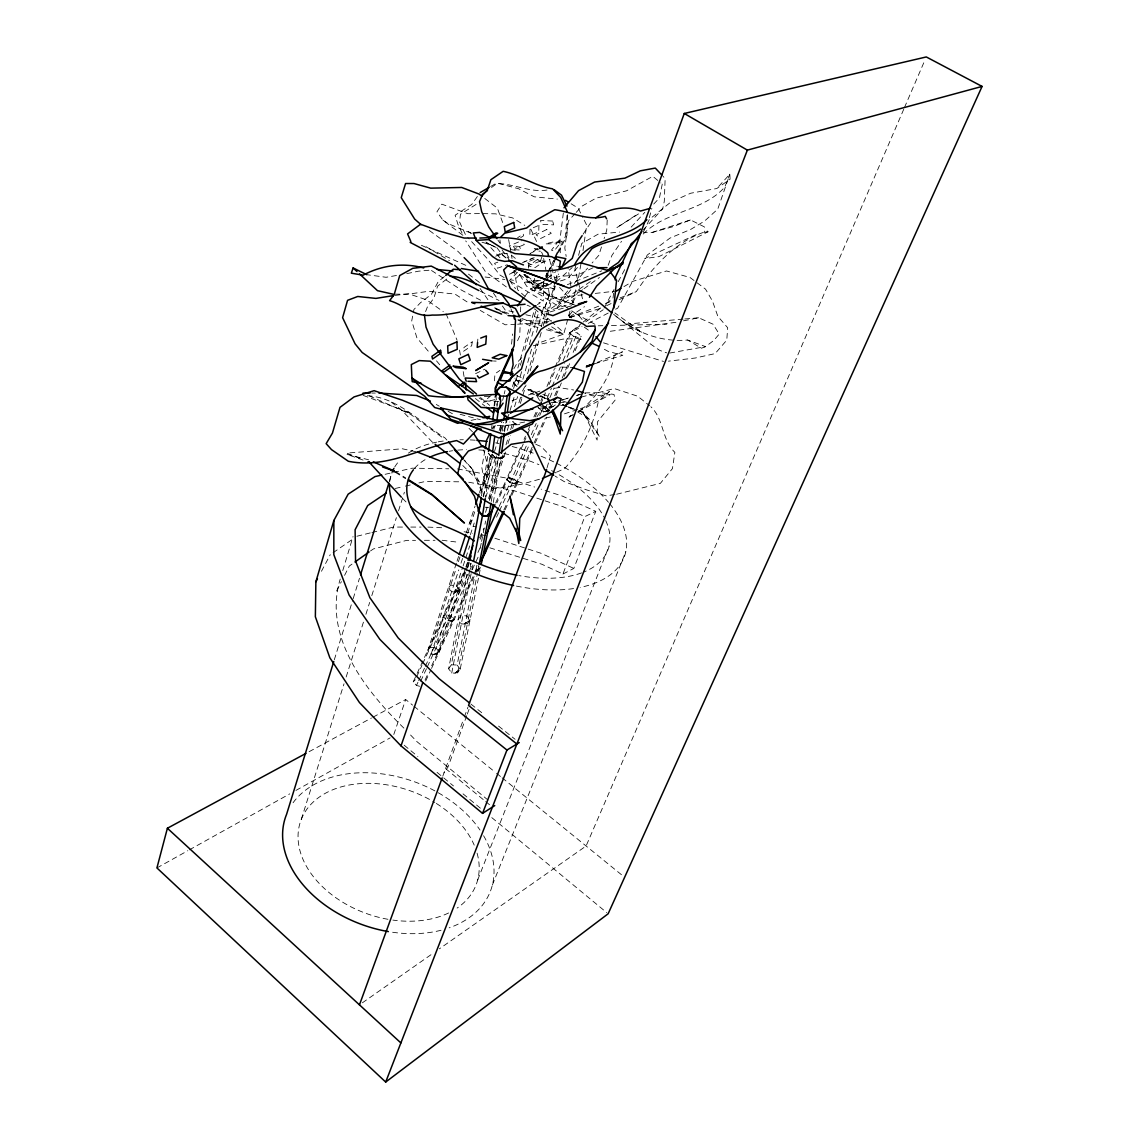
<?xml version="1.0" encoding="UTF-8"?>
<svg xmlns="http://www.w3.org/2000/svg" width="1139" height="1139" viewBox="0 0 1139 1139"><rect width="100%" height="100%" fill="white"/><g stroke="black" fill="none" stroke-linecap="round" stroke-linejoin="round"><path stroke-width="0.75" stroke-dasharray="5 3.75" d="M528.581 268.163L528.695 262.924L525.278 262.725M543.687 281.959L543.26 301.038L510.172 281.176M567.535 214.673L566.895 235.631L558.423 252.531M520.324 318.735L519.768 335.948L516.949 342.027M520.551 311.844L520.708 306.69M607.215 219.984L606.745 230.235L604.111 238.592M567.051 215.356L565.385 236.385L557.398 252.787M477.583 342.455L477.839 339.166M494.397 380.839L494.995 373.82L499.893 370.403M494.084 406.167L495.024 396.173M511.525 344.149L512.621 334.012M613.622 293.122L613.024 298.062L604.88 304.597M563.335 213.021L559.804 240.955L560.36 254.524M491.55 428.463L492.02 424.932M494.611 405.584L496.034 395.019M493.913 429.389L494.383 425.872M497.017 406.509L498.213 397.696M489.898 499.124L504.164 456.127L501.744 458.761L491.834 457.579L492.319 454.062M483.021 496.234L495.736 457.152L498.54 457.209M500.348 431.297L501.587 422.498M502.228 431.069L503.452 422.355M504.549 431.937L506.043 421.473M583.011 250.623L586.713 225.166L583.595 218.959M523.798 274.371L535.131 287.555L554.693 289.078L555.362 284.508M481.455 495.906L488.261 452.995L491.849 457.451L485.499 496.903M483.591 496.86L490.453 453.92M489.443 500.477L496.761 455.856M491.251 501.459L498.483 457.664L491.849 457.451M493.315 502.498L500.904 456.924M484.872 450.403L481.84 467.716L485.413 486.823L486.51 487.734L496.419 488.674L521.477 484.246L542.463 478.437M580.933 264.134L577.316 284.095L571.821 304.298M478.465 578.142L460.199 669.219L455.073 673.121L451.727 673.007L448.638 668.807L466.876 574.213M469.211 562.139L468.229 567.222L471.062 563.193L451.329 664.82L448.638 668.807M451.727 673.007L471.56 571.536M471.888 569.842L473.212 563.065M455.073 673.121L460.284 668.807L457.593 672.807L455.144 672.722M464.854 623.603L470.051 620.114L466.833 615.872L460.882 615.63L458.12 619.644L461.323 623.901L467.303 624.129L470.136 619.673L464.854 623.603L467.389 623.702L477.383 573.529M460.199 669.219L457.109 665.034L474.536 576.975M475.874 570.212L477.213 563.449M480.231 548.186L481.242 543.089M481.583 541.395L485.613 521.036M457.593 672.807L467.303 624.129M478.85 566.14L477.825 571.337L475.205 571.237L480.644 567.293L478.807 576.405M662.257 184.105L659.41 198.001L653.501 204.308M554.892 286.131L548.044 314.99M546.079 323.319L547.66 316.656M502.626 400.444L503.822 395.518M504.221 393.866L505.018 390.592M534.618 278.372L532.967 284.892L543.004 285.633L543.858 282.387M649.358 217.677L651.85 208.266M555.12 281.931L547.289 311.132L577.573 290.303M555.576 280.208L557.882 271.623M575.821 265.615L574.91 269.032L579.666 287.569M578.569 255.35L581.787 243.376L598.103 234.178L619.588 232.057M569.998 311.032L564.047 332.915L552.586 322.608M521.605 371.684L517.22 386.933L513.49 383.259L514.942 378.176M517.832 368.025L534.732 308.783L538.619 312.413L542.335 312.954M517.49 375.372L513.475 388.897M520.395 365.235L522.317 358.472M524.737 350.029L535.857 311.161M529.379 344.59L538.619 312.413M531.557 349.217L522.303 381.28L516.038 380.44L513.532 383.131L512.507 386.52M536.426 332.332L541.78 313.766M542.264 312.086L543.716 307.017L538.904 306.32M527.571 373.734L537.295 340.191M541.182 326.765L545.068 313.339L542.477 311.801M530.105 370.93L541.281 332.403M543.232 325.711L547.603 310.634L543.716 307.017M547.076 467.702L550.479 456.113L541.239 446.616L535.159 444.039M555.804 282.999L558.494 273.986M403.889 728.12C365.206 690.391 322.807 636.245 340.219 579.068M342.782 570.568L353.047 536.554M499.181 430.57L501.744 422.099M494.511 451.5L498.099 439.654M500.662 431.197L503.224 422.74M503.865 430.855L506.955 420.69M507.467 418.981L514.686 395.247M571.636 317.909L568.831 315.859L569.856 312.499M507.296 430.4L509.888 421.943M514.529 406.737L517.633 396.6M492.005 454.304L495.607 457.978L499.138 458.476L504.378 455.443L501.9 458.262L499.309 457.892M501.9 458.262L502.925 454.902M506.015 444.822L508.592 436.422M510.656 429.702L513.233 421.302M518.9 402.836L520.438 397.796M522.502 391.076L525.193 385.907M334.311 659.78L352.663 600.324M353.19 598.63L359.483 578.242M389.381 481.427L392.528 471.233M505.417 452.083L504.193 456.027L499.138 458.476M507.98 443.697L510.557 435.326M512.621 428.606L514.686 421.9M520.352 403.462L526.019 385.01M301.28 819.411L344.021 683.799M346.156 677.007L363.782 621.068M365.918 614.291L369.662 602.417M371.798 595.64L396.372 517.661M398.522 510.87L404.388 492.233M601.477 246.935L598.829 255.293L592.109 262.981M465.552 572.547L439.255 651.779L434.429 654.398L431.154 653.957L427.894 650.212L456.483 562.837M457.038 561.171L458.675 556.145M466.349 532.71L475.105 505.944M479.476 492.575L492.062 454.119L495.679 457.764M427.894 650.212L430.343 647.279L456.198 568.389M458.391 561.712L460.028 556.7M467.702 533.294L475.362 509.916M480.829 493.215L493.415 454.831M431.154 653.957L458.789 569.899M460.996 563.193L462.648 558.167M470.364 534.718L474.223 523M439.255 651.779L436.009 648.063L462.562 567.592M463.117 565.926L469.724 545.894M485.698 497.501L498.896 457.494M434.429 654.398L439.426 651.266L437.006 654.213L434.6 653.886M455.173 591.611L457.622 591.981L460.056 589.119L454.988 592.152L459.871 589.66L456.497 585.959L450.717 585.104L448.268 587.952L451.628 591.668L457.451 592.522L459.871 589.66M437.006 654.213L457.451 592.522M457.622 591.981L465.324 568.745M465.865 567.094L467.517 562.111M488.574 498.526L501.744 458.761M466.093 570.895L468.841 562.609M485.513 512.365L487.706 505.744M541.865 256.93L539.601 263.622L549.995 259.322M393.795 734.498L405.683 699.517L412.574 705.112M442.786 776.186L463.715 718.737M464.328 717.072L467.958 707.12M466.719 715.705L447.954 767.131L443.996 772.854M467.332 714.053L470.35 705.753M489.841 547.802L541.908 564.275L562.937 574.028L584.791 516.636L595.754 511.34L562.524 496.163L541.196 489.186M608.141 265.287L611.885 255.492L621.524 241.297M562.937 574.028L573.828 568.432L595.754 511.34M425.587 311.588L427.381 306.989L433.859 298.105L437.618 286.16L448.809 277.418M477.668 880.006L609.18 545.809M492.361 885.06L625.838 551.532M540.783 401.028L544.214 392.927M546.962 386.448L554.508 368.623M555.206 367L569.614 332.972L571.593 331.378L577.416 333.029L581.289 336.29L574.44 352.321M540.754 404.117L545.553 392.798M548.984 384.726L555.832 368.552M558.58 362.088L571.593 331.378M547.56 412.361L549.511 410.681L545.766 407.378L540.071 405.74L545.809 407.278L549.539 410.624L545.097 411.763L541.765 410.866L543.83 405.997M547.289 397.881L551.418 388.157M552.102 386.534L560.374 367.057M563.136 360.579L573.472 336.247L569.614 332.972L581.815 323.149M547.19 404.06L543.659 412.161M549.938 397.596L554.052 387.915M557.498 379.842L564.36 363.697M567.108 357.247L577.416 333.029M545.097 411.763L549.81 409.997L547.802 411.791L551.902 402.152M554.65 395.731L558.765 386.093M562.196 378.063L568.361 363.612M573.159 352.364L579.324 337.899L581.289 336.29M550.493 408.403L553.227 401.982M555.96 395.575L561.442 382.761M564.175 376.354L570.34 361.931M903.754 109.23L586.101 846.006L439.369 948.844M904.451 107.593L924.882 60.21M532.34 449.521L517.775 482.466L513.39 483.662L510.13 482.765L506.513 479.362L521.249 445.776M524.054 439.383L525.463 436.18M528.268 429.773L529.678 426.584M533.892 416.988L537.394 408.986M523.257 444.025L496.86 502.883M523.954 442.43L526.759 436.052M527.457 434.457L530.973 426.484M535.173 416.902L538.676 408.929M510.13 482.765L527.044 444.324M531.272 434.728L536.198 423.509M539.729 415.507L541.837 410.695L538.092 407.378M517.775 482.466L514.159 479.092L529.621 444.039M532.426 437.661L539.445 421.729M513.39 483.662L518.046 481.868L516.038 483.719L513.646 483.064M516.038 483.719L533.223 444.794M533.949 443.171L544.698 418.839M535.202 443.043L546.649 417.159M554.778 261.116L552.828 265.401L557.355 266.298M419.593 686.276L416.475 685.45L413.201 681.905L465.524 568.347M466.264 566.738L468.485 561.911M479.533 537.935L483.918 528.411M495.622 503.011L506.599 479.192L508.549 477.54L514.159 479.092M416.774 676.594L421.914 665.475M422.64 663.88L466.065 569.699M466.805 568.09L469.766 561.669M480.074 539.317L483.719 531.4M416.475 685.45L417.956 682.261M418.696 680.666L424.591 667.91M425.317 666.315L472.713 563.748M477.91 552.472L480.117 547.702M499.209 506.385L510.229 482.537L506.599 479.192M420.69 681.193L426.556 668.493M427.296 666.899L471.532 571.251M472.272 569.657L478.209 556.843M496.547 517.191L498.74 512.45M499.466 510.87L514.102 479.234L508.549 477.54L506.513 479.362M450.09 620.385L452.397 621.026L454.447 619.032L449.834 620.94L454.176 619.588L450.788 616.114L445.363 614.604L443.299 616.583L446.687 620.086L452.14 621.581L454.176 619.588M425.061 680.011L428.72 672.11M431.653 665.802L452.14 621.581M452.397 621.026L478.266 565.229M503.865 510.001L509.831 497.117M510.585 495.508L515.81 484.232L517.732 482.566L514.102 479.234M425.687 681.037L430.798 670.003M431.524 668.436L474.351 576.092M475.091 574.497L478.779 566.553M505.061 509.888L508.051 503.452M511.767 495.422L517.732 482.566M643.407 232.029L649.372 219.371L670.914 202.002L690.718 193.217L716.801 188.519L730.085 179.222L729.843 174.182L716.801 188.519M572.903 302.447L578.085 291.598M547.902 272.278L553.753 260.276M492.076 429.09L493.614 425.972M546.022 277.304L554.565 260.219M336.617 590.97L341.387 581.616M344.576 575.366L349.346 565.998L353.574 562.993M321.454 571.265L330.267 554.665M604.026 308.156L614.021 289.505M618.178 281.746L626.407 266.426M545.41 276.321L547.104 273.289M545.068 279.98L548.485 273.887M513.817 368.822L518.088 361.49L522.773 356.649M547.859 272.136L550.578 267.58L550.835 272.264M481.171 490.567L479.576 482.153L471.859 469.111L481.171 490.567L489.514 472.286L483.662 450.062M536.896 416.86L540.555 411.122L550.892 402.665M583.097 234.207L592.707 219.599M619.118 299.756L636.302 291.584C653.544 265.814 676.965 240.044 707.504 231.075L708.017 231.787L658.954 256.617L644.774 258.539L698.52 233.509M477.725 571.806L480.644 567.293M477.369 196.492L471.774 204.408L455.116 215.228L457.878 224.212L462.875 234.833M524.922 296.254L530.247 289.363L542.349 281.959M568.831 315.859L572.177 311.744L597.69 325.811L602.844 325.697M643.022 230.149L662.713 208.779L664.293 201.332L665.148 178.595L662.969 176.26M567.663 290.972L556.487 305.067L526.659 286.245L518.017 271.993M574.284 283.383L587.624 268.121M577.473 267.48L567.507 278.784L557.526 281.86M472.087 519.925L469.638 522.659L473.112 526.346L476.543 526.873M513.49 383.259L516.038 380.44L522.274 381.38M575.138 213.548L568.404 220.881L564.816 247.96L566.168 256.446M576.249 212.338L581.858 206.216L596.11 198.129L626.45 190.854L652.804 176.331L660.905 182.995M631.148 227.117L644.831 212.324M517.462 272.349L510.158 279.767L514.088 280.408L521.434 272.947M413.201 681.905L415.322 679.769M493.045 428.136L495.493 425.701M556.316 281.789L572.191 267.551M491.165 395.418L483.249 402.323L498.825 398.75M444.466 276.506L438.173 281.717L431.51 294.218L420.562 302.661L413.913 309.495L411.734 320.842L416.902 337.856L429.602 352.748M550.877 283.91L534.234 289.05L546.435 279.212M547.802 278.13L555.932 271.566M643.208 234.05C666.044 210.929 702.991 211.455 724.746 187.138L729.843 174.182L717.769 209.106L704.585 221.037L690.818 229.352L669.96 238.108L647.294 255.008L617.665 308.171L614.562 309.78M583.182 322.066L603.528 305.693M491.55 187.494L496.988 183.45C514.458 183.82 530.133 192.975 547.816 189.9M582.542 289.776L555.846 309.153L571.351 289.05L568.062 268.334M583.951 288.751L599.399 277.532M475.12 571.693L480.544 567.749M370.502 550.963L373.336 548.97L406.723 540.356L415.564 540.342M362.373 1002.818L432.108 953.941M569.429 317.14L584.549 306.647M579.836 325.896L569.614 332.972L582.015 326.58M585.674 321.853L603.2 309.708M333.072 552.728L352.691 539.16M555.319 404.914L546.549 410.951L540.655 402.295M537.366 304.668L540.313 302.661L535.23 303.188M579.011 289.32L592.038 280.465M638.509 213.904L616.626 227.786L638.509 213.491M520.694 237.652L523.527 235.787L523.242 234.022L517.619 237.724M569.101 417.244L574.284 413.927M578.683 411.122L609.465 391.503L598.388 401.384C592.878 426.556 582.271 449.492 564.46 468.684L556.601 472.172M495.736 256.275L502.527 252.089M497.928 255.919L504.734 251.719M537.708 248.786L529.948 253.541L538.533 249.413M623.944 286.615L632.957 281.319L666.514 270.968L689.949 277.432L705.539 289.164L712.43 300.981L717.855 316.357L727.679 327.747L726.782 340.12L715.135 353.588L695.374 358.002L668.436 361.163M516.309 270.242L509.048 274.442L514.301 271.879M490.681 186.469L496.675 182.995L518.487 188.704L534.234 196.805L557.355 199.097M476.088 204.422L460.469 214.246L459.558 221.948L465.723 235.203L469.154 238.934M156.926 867.932L187.821 850.705M189.359 849.851L289.747 793.869M295.926 790.423L390.136 737.873M309.125 751.683L371.428 718.026M372.98 717.186L405.683 699.517M572.234 414.98L569.201 416.603L571.75 415.265M578.313 411.734L610.233 394.635L592.679 395.845L584.777 393.183M588.208 323.376L608.368 312.983M475.561 373.677L484.801 369.193M606.603 305.693L612.867 302.732M593.02 267.779L577.701 275.012L560.659 276.336L550.322 278.471M522.559 262.596L533.024 257.941M534.262 257.727L524.011 262.013M518.501 242.009L512.237 244.686L514.871 248.601L524.31 244.558L521.634 240.671M597.32 362.387L622.535 351.794L614.092 355.852C610.49 376.34 599.313 393.226 584.065 407.435L579.167 409.029M567.322 284.693L601.748 270.84M569.685 317.468L598.929 306.106M605.435 303.572L611.928 301.052M620.057 297.891L636.302 291.584M708.017 231.787L704.329 232.356L704.372 226.889L690.519 219.927L673.277 226.59L652.234 232.427L643.649 232.413M541.381 342.07L565.642 333.371M497.857 262.169L494.568 263.323L497.472 268.192L507.282 264.732M512.094 400.615L521.918 397.255M528.453 395.019L539.914 391.104M534.234 289.05L551.589 283.34M564.474 413.841L577.53 409.57M652.234 232.427L690.519 219.927M562.638 399.874L567.393 398.379M576.932 395.39L583.282 393.396M558.509 401.056L568.389 397.995M576.633 395.447L579.922 394.421M544.641 311.944L570.91 303.885M569.756 317.582L601.919 307.929M594.843 363.697L622.834 355.297L608.226 351.41L602.018 348.021M550.066 311.915L571.735 305.765M581.374 397.027L614.206 388.541L637.698 396.215L649.557 405.698M356.891 536.255L370.246 532.91M371.926 532.497L393.638 527.058L403.918 527.072M395.247 488.474L403.704 486.495M405.384 486.111L410.467 484.929M418.91 482.95L425.673 481.37L461.836 481.84M385.139 474.308L412.19 468.186L448.752 468.784M533.294 345.758L563.065 339.109L578.142 338.568L582.983 340.134M471.105 420.376L479.562 418.554M545.524 418.041L550.721 416.945M406.751 273.645L418.454 271.196L432.151 269.957M610.276 331.278L676.865 322.18M683.585 320.828L698.691 317.767L713 324.188L719.222 334.069L713.74 340.504L705.568 346.626L701.425 348.221L687.614 340.006C660.164 342.526 633.91 331.819 613.352 314.051L649.985 343.651L659.538 350.299L666.642 352.834M540.413 280.465L529.72 282.614L523.897 282.444L534.632 280.279L538.975 280.422M524.752 422.014L504.121 426.143L502.883 425.545L502.641 422.185M555.206 402.081L552.643 402.551L557.612 402.551M669.76 353.033L705.568 346.626L687.614 340.006M396.457 275.51L386.05 277.275L366.801 274.684M614.875 494.497L606.162 495.864L586.67 489.927L564.175 481.583L555.206 476.173M616.612 494.226L660.335 483.392L672.451 468.613L674.858 452.354C661.731 439.839 663.909 418.953 650.882 406.751M554.351 388.314L559.149 387.602L573.657 389.994M539.786 408.246L553.682 406.466M560.63 405.569L564.118 405.128M395.219 295.385L408.73 293.777L426.84 299.956L443.299 311.716M582.883 294.816L552.856 298.19L570.24 309.822M595.241 293.421L616.441 291.029M683.101 319.119L625.966 324.131L642.168 332.488L614.875 312.912M684.838 318.977L698.691 317.767M515.825 324.273L505.161 324.786L480.245 310.406M517.59 324.188L547.802 322.721M497.245 425.63L521.79 424.52M539.26 394.692L530.347 389.467L527.955 389.524L529.692 393.069L534.547 394.706M611.415 325.498L666.799 324.216M584.877 392.898L600.495 392.642L614.006 394.421L615.145 400.074L597.505 421.772L597.135 440.053L582.655 411.108L584.549 415.308M479.491 213.619L467.802 213.705L441.818 204.152L436.949 211.84L442.986 220.197L464.342 236.385M371.798 393.069L375.329 393.055M394.692 294.175L408.018 294.161L428.406 291.342L454.945 294.047L469.823 303.672M424.42 540.313L435.041 540.299M442.117 540.27L459.302 542.378M559.263 402.565L565.869 402.58M410.78 527.072L421.06 527.086M427.922 527.101L441.661 527.727M484.317 396.429L492.959 396.586M482.822 213.591L495.55 213.847L512.749 217.962L524.766 225.38M485.129 507.254L488.318 507.353L485.114 507.311M451.329 664.82L457.109 665.034M493.415 360.992L496.148 361.106M498.882 401.554L483.392 400.857L479.092 397.91M517.846 319.902L551.39 321.81M561.555 367.029L572.675 367.655M537.394 248.872L534.205 248.516L537.238 250.879L540.413 251.235M485.086 277.005L504.862 279.482M367.384 395.746C397.924 397.369 420.448 422.711 445.007 437.931L447.3 440.551M430.343 647.279L436.009 648.063M510.386 249.512L515.625 250.395M502.541 252.929L507.738 253.798M464.086 531.742L472.713 533.294M481.341 534.832L486.51 535.771M468.741 482.224L513.646 490.567L563.292 506.798L584.791 516.636M457.451 468.926L508.378 478.451L534.632 487.051M415.678 451.67L402.352 448.78L346.74 453.108L363.056 459.572M513.803 312.001L505.218 310.036L502.256 305.793M525.834 314.748L551.589 320.643M460.099 414.297L480.43 419.722M537.921 327.477L527.798 324.772L518.473 320.13M546.364 329.726L563.25 334.225L550.365 326.039M404.245 411.45L410.695 413.215L362.444 395.133M573.472 336.247L579.324 337.899M603.528 342.839L663.51 361.433M541.837 410.695L545.14 411.649M482.011 242.237L490.297 244.657L498.127 248.501M554.693 289.078L536.384 283.625L525.848 274.684M510.229 482.537L515.81 484.232M421.387 245.284L469.069 266.811M494.881 538.234L541.324 553.383L573.828 568.432M536.198 392.243L527.955 389.524L538.761 395.219M542.79 394.421L551.034 397.141M562.581 400.942L567.521 402.58M536.156 395.247L547.489 399.049M363.085 460.071L346.811 454.319L368.552 459.772M576.277 305.636L537.836 291.755L526.802 279.81L513.931 270.584M471.162 233.224L448.239 223.685L442.986 220.197M557.37 402.637L554.067 401.426L560.758 404.018M508.521 313.453L493.6 307.786L498.256 310.107M521.79 318.493L541.68 326.039M548.315 328.559L563.25 334.225M562.424 404.658L582.385 412.247L589.077 419.138L599.769 436.892L582.385 412.247L577.729 410.453M566.88 406.253L562.225 404.459L566.937 406.609M568.432 406.851L576.177 409.855M572.974 304.341L546.535 293.962L526.802 279.81M516.622 375.628L524.424 378.917M527.058 305.152L530.29 306.533M568.503 407.292L574.768 410.04M369.335 395.916L410.282 414.14L444.666 439.17M480.459 291.328L499.039 300.454M499.964 257.827L486.339 242.564L498.469 248.615M499.807 310.876L507.581 314.734M486.339 242.564L490.297 244.657L485.883 242.023M540.299 396.03L546.478 399.291M480.63 300.24L461.779 290.288L428.777 268.704M494.696 307.658L507.04 314.193M426.143 246.75L449.449 260.646M436.265 404.459L439.227 406.167M448.097 411.264L455.5 415.521M540.754 395.575L546.706 399.063M504.15 277.574L499.637 274.855L487.421 258.809L470.293 240.172M468.214 231.473L471.233 233.324M395.361 472.372L405.669 478.693M571.123 203.781L578.114 208.11L582.812 217.407M395.632 471.589L405.641 477.882M577.63 411.862L589.077 419.138M542.805 405.47L550.08 410.254M571.678 310.79L578.925 315.631L584.179 322.109M429.289 230.477L457.864 251.306L462.847 256.332M584.293 327.135L589.917 331.235M506.342 286.928L485.513 271.737L465.723 240.884M462.761 465.495L479.576 482.153M391.247 402.124L401.27 409.713L432.436 442.217M468.456 274.115L482.295 284.636M512.408 421.487L517.832 425.644M484.758 198.442L497.373 208.195L502.84 223.016M475.376 398.493L485.114 406.21M470.962 704.101L481.996 712.9M498.555 726.098L515.099 739.296M511.468 255.236L518.131 260.617M413.955 706.237L495.209 772.214M496.59 773.324L500.719 776.684M502.1 777.795L621.88 875.051M488.062 800.105L417.116 741.788L408.702 733.089M445.563 768.554L484.374 800.489M485.712 801.585L491.051 805.999M404.174 745.205L417.871 756.524M437.034 772.356L453.464 785.938M463.046 793.855L480.843 808.562M491.792 817.617L606.774 912.638M496.931 247.733L502.014 254.481L507.325 258.966M524.296 274.371L549.582 296.04L547.745 283.938M480.459 397.44L489.685 405.427M502.014 254.481L507.268 259.151M524.339 274.328L528.282 277.831L524.894 274.556M541.11 312.314L551.304 321.469M538.035 407.506L541.765 410.866M525.207 296.581L517.647 289.762L514.202 270.626M513.532 383.131L517.277 386.776M530.347 389.467L534.86 393.909M469.026 428.364L472.628 431.966M402.523 498.369L407.249 503.21M463.943 460.071L473.582 470.521L464.441 460.099M546.521 273.104L552.472 279.61M559.619 287.427L573.899 303.031M515.725 379.045L519.996 383.886M436.522 360.864L442.06 367.626M488.247 453.094L491.834 457.579M502.043 249.939L509.09 259.564M509.46 280.18L515.554 288.737M480.017 288.395L488.745 300.867M493.358 293.05L498.298 300.127M497.871 240.073L499.879 242.963M537.11 396.13L539.772 400.757M506.542 253.299L511.496 262.568M530.76 229.081L537.252 242.92M541.566 252.146L543.004 255.221M551.304 406.58L549.81 403.363L550.877 406.466M446.047 313.681L457.109 340.333M510.927 308.797L512.892 313.666M549.539 259.521L555.277 281.048M581.289 293.933L583.738 303.472M543.645 258.468L545.88 269.858M508.62 239.56L511.098 253.328M511.411 255.051L512.023 258.496M459.53 350.1L460.669 356.721M463.217 371.613L464.057 376.61M499.921 239.859L500.363 243.347M495.835 395.019L496.903 405.37M546.962 273.645L547.389 281.49M550.92 273.83L551.162 278.528M483.605 835.741A108.931 76.057 19.7 0 1 449.165 927.829M441.035 930.264A108.931 76.057 19.7 0 1 390.079 931.873M293.065 802.753A108.931 76.057 19.7 0 1 436.75 791.904M438.287 792.772A108.931 76.057 19.7 0 1 480.017 830.06M477.084 853.168A93.341 65.151 19.7 0 1 457.123 908.068M448.595 912.98A93.341 65.151 19.7 0 1 392.87 920.084M387.958 919.301A93.341 65.151 19.7 0 1 301.365 819.183A93.341 65.151 19.7 0 1 434.827 802.511M436.337 803.451A93.341 65.151 19.7 0 1 474.223 845.138M609.593 503.609A123.567 66.589 19.5 0 1 580.121 587.439M573.572 588.578A123.567 66.589 19.5 0 1 515.312 585.873M389.78 481.37A123.567 66.589 19.5 0 1 391.873 472.842M394.706 467.018A123.567 66.589 19.5 0 1 398.522 461.736M408.374 453.123A123.567 66.589 19.5 0 1 436.607 442.16M438.33 441.832A123.567 66.589 19.5 0 1 443.569 440.992M459.928 439.782A123.567 66.589 19.5 0 1 463.345 439.754M470.265 439.925A123.567 66.589 19.5 0 1 475.219 440.224M495.693 442.857A123.567 66.589 19.5 0 1 499.11 443.498M512.166 446.516A123.567 66.589 19.5 0 1 533.18 453.137M541.125 456.241A123.567 66.589 19.5 0 1 554.978 462.505M556.458 463.246A123.567 66.589 19.5 0 1 608.468 502.271M605.749 520.594A105.87 57.035 19.5 0 1 583.154 572.305M581.588 572.903A105.87 57.035 19.5 0 1 518.758 575.565M414.511 468.414A105.87 57.035 19.5 0 1 428.079 458.049M449.136 451.286A105.87 57.035 19.5 0 1 452.653 450.731M457.679 450.147A105.87 57.035 19.5 0 1 466.492 449.634M478.821 449.919A105.87 57.035 19.5 0 1 485.399 450.474M503.851 453.479A105.87 57.035 19.5 0 1 538.932 464.669M551.532 470.606A105.87 57.035 19.5 0 1 604.98 518.943M538.918 225.323L538.775 231.815L529.82 235.616L530.005 229.11L538.918 225.323M472.272 341.857L471.646 345.815L463.359 351.396L464.014 347.409L472.272 341.857M549.439 294.545L544.271 309.167L549.439 294.545M559.05 240.5L551.461 250.124L554.024 251.107L561.655 241.425L559.05 240.5M538.704 283.967L531.785 290.744L540.427 290.246L547.375 283.483L538.704 283.967M537.238 259.621L528.311 265.914L535.259 267.508L544.171 261.258L537.238 259.621M546.706 229.523L536.099 234.748L540.712 238.464L551.276 233.267L546.706 229.523M540.157 261.144L531.173 264.746L526.873 262.269L535.814 258.681L540.157 261.144M559.762 241.952L552.572 243.789L545.339 243.903L552.515 242.094L559.762 241.952M552.7 221.051L540.512 220.453L541.523 224.283L553.639 224.881L552.7 221.051M519.384 246.423L509.233 245.668L511.041 249.398L521.135 250.153L519.384 246.423"/><path stroke-width="1.5" d="M381.75 475.063L374.987 476.6L348.164 494.155L333.855 520.495L333.812 554.65L349.103 595.042L379.857 639.363L422.811 682.546L506.94 750.046L519.242 742.585M333.855 520.495L315.859 581.83L315.361 616.754L329.84 657.773L359.44 702.521L401.013 745.888L482.552 813.36L494.739 805.6M477.583 342.455L477.184 347.395L485.769 344.135L486.41 335.905L480.701 338.084M493.927 407.833L493.458 412.816L486.51 407.306M495.493 391.175L495.807 387.844L498.626 381.722M514.244 318.806L514.614 315.432M613.679 308.313L616.555 280.365L610.205 271.879M615.217 279.952L615.615 276.663L631.277 243.632L639.235 237.239M488.474 451.343L490.838 433.745M492.731 419.665L494.141 409.1M496.034 395.019L496.504 391.503L499.651 387.132L506.513 387.288L510.272 391.83L507.282 412.759M492.561 452.311L494.725 436.479M496.889 420.661L498.569 408.36M499.765 399.561L500.249 396.045L496.504 391.503M498.782 455.472L501.487 436.294M503.951 418.867L507.14 396.201L510.272 391.83M501.487 453.365L504.292 433.674M506.286 419.722L506.784 416.248M559.206 269.203L560.416 261.215L551.689 256.702L514.885 253.598L502.399 248.53L488.503 239.589L476.244 240.4L473.297 232.954L479.676 232.399L488.788 236.926M481.185 497.629L479.006 511.354L482.466 515.753L486.154 515.867L488.93 515.469L491.863 511.254M482.466 515.753L485.228 498.611M488.93 515.469L490.966 503.21M493.03 504.25L491.777 511.724L487.563 514.828M485.171 448.666L486.695 440.01L489.77 433.774M467.431 395.817L481.099 407.42L499.366 408.588L500.761 401.042L499.38 394.407C475.746 394.706 452.055 399.362 428.335 395.66L411.919 378.063L411.321 364.565L419.223 360.593L430.357 361.191L464.854 392.67M469.539 560.431L479.035 511.212L482.495 515.583L488.873 515.882L491.763 511.81L481.341 563.819M473.539 561.37L482.495 515.583M479.206 564.403L488.873 515.882M510.486 374.93L513.134 364.765L511.924 349.303M306.007 753.363L167.39 828.252L156.926 867.932L385.694 1082.05L608.141 913.777L982.074 86.422L926.292 56.95L684.268 113.473L468.556 705.454L516.878 744.023M495.109 391.958L521.477 368.936L526.004 353.46L540.826 329.541C553.938 319.603 572.832 315.047 586.528 326.409L594.999 325.982L595.284 329.513L591.981 341.429C578.64 355.596 561.114 365.292 542.506 370.659C526.403 373.777 521.591 390.933 507.097 396.002M546.592 469.353C541.452 487.449 528.553 502.043 519.74 518.402L518.8 543.502L515.939 528.297M333.784 661.488L286.572 814.357A108.931 76.057 19.7 0 0 388.371 931.602M360.536 574.853L388.855 483.121M459.231 554.479L465.794 534.39M475.646 504.278L478.935 494.241M463.203 556.487L469.809 536.398M478.067 511.297L481.37 501.26M468.072 560.445L473.012 545.524M469.937 559.292L471.048 555.989M366.801 274.684L353.104 267.95L351.339 273.189L363.142 275.168C381.722 265.145 403.22 262.454 423.722 267.964M401.013 745.888L422.811 682.546M359.468 1004.854L442.174 777.852M482.552 813.36L506.94 750.046M385.694 1082.05L747.369 150.12L982.074 86.422M555.433 259.692L556.729 256.845L565.798 258.653L561.869 267.181L558.865 266.583M500.747 377.137L513.433 349.645M490.496 514.116L494.896 504.591M486.723 533.408L498.469 507.966M481.213 558.85L485.413 552.244M503.111 511.61L483.705 553.497L485.684 551.66M481 561.783L504.321 511.482M554.479 258.781L557.398 252.787M315.859 581.83L317.454 578.811M510.4 374.688L512.109 371.755M535.059 419.736L532.297 424.035L498.896 438.017L470.407 425.701L451.001 419.479L440.565 407.919L499.323 420.704M589.433 297.293L596.637 286.06L616.512 266.683L623.061 262.269L622.919 263.821L617.324 266.91L569.144 288.167L507.937 265.786L503.637 269.957L510.201 288.324L542.477 311.801M582.129 235.673L577.331 242.977L572.205 258.453L560.004 268.291M580.192 352.378L595.284 329.513M499.366 408.588L503.111 403.149M524.524 383.729L537.85 366.003L526.773 378.732M580.563 263.451L591.881 248.701C607.016 239.119 626.564 240.528 640.602 229.081M517.462 305.907L523.855 297.635M574.455 265.088C588.607 236.229 626.037 240.571 646.881 219.727M564.004 207.796L578.541 190.64L594.601 182.041L624.927 178.168L640.303 170.836L655.295 168.074L661.873 175.093M608.625 322.949L583.894 353.133L566.268 377.564L537.11 395.148M641.912 231.445L618.42 262.511L609.607 268.505M477.754 428.933L463.416 444.039L456.654 440.579C420.49 447.769 386.676 469.083 348.335 461.267L331.506 449.62L326.153 443.655L332.446 433.076L339.992 407.363L354.058 396.913L374.133 390.677L402.523 400.273L457.579 423.309L462.648 422.213M487.307 418.867L489.699 416.347L482.936 417.814M500.932 236.898L504.662 233.21L526.674 227.999L536.654 219.841L554.764 209.718C572.476 212.082 587.026 221.165 605.279 216.382L606.574 218.788M445.733 275.467L453.279 269.217L460.184 269.729M553.483 400.558L557.355 397.383L561.2 398.707L558.85 405.185L551.803 411.578L539.402 418.568L505.631 434.258M500.662 452.724L511.14 444.31L529.08 441.462L532.112 442.758M482.039 194.57L487.478 190.526M510.5 413.258L532.796 397.739M459.074 385.879L464.228 382.135M462.121 386.007L466.008 383.188M449.948 365.049L441.576 371.058L444.153 371.912L451.158 366.886M354.984 561.983L369.093 551.974M508.065 315.574L519.74 316.656L535.899 305.665M386.192 493.087L367.712 505.531L355.112 529.749L355.553 561L369.904 597.761L398.166 637.911L439.17 678.759L469.581 702.991M488.845 237.538L496.049 232.897L497.7 233.31L489.015 238.919M539.829 248.629L542.406 247.049L539.274 248.202M616.441 291.029L620.94 288.381M480.174 192.548L489.172 187.337M595.697 217.919C608.497 208.238 625.439 205.134 640.517 211.028L649.913 208.423M565.855 404.9L581.374 397.027M542.463 478.437L553.469 473.553M505.987 420.035L557.355 397.383M586.343 367L594.174 363.711M497.8 454.461L482.708 446.075L468.414 451.016L460.868 460.512L457.664 474.052L472.059 490.425L481.811 498.626L495.493 506.755L509.688 518.245L520.694 540.527L509.888 496.163L513.39 514.771M539.402 418.568L529.906 420.675L509.218 418.269L490.539 424.391L475.319 424.463L447.356 415.151L440.565 407.919M617.324 266.91L606.631 270.142L580.249 262.653C557.199 273.986 531.998 272.235 507.937 265.786L564.033 286.003M593.191 364.195L586.613 366.174L591.013 365.035M578.398 303.871L586.727 301.508L552.899 315.631L546.635 313.795M475.319 424.463L509.218 418.269M393.524 295.585L375.927 298.404L357.746 296.482L347.566 300.326L342.611 317.681L355.083 343.836L362.174 352.492L424.52 396.101L434.685 407.534L443.156 409.784M519.74 316.656L515.426 308.512L503.381 303.216C479.348 305.565 456.668 315.774 432.251 315.062C415.45 317.753 404.345 304.925 389.581 300.668L394.165 294.631L399.718 275.538L412.788 268.32L431.268 266.099L478.907 290.573M532.824 409.143L501.544 413.144L508.336 418.355M509.859 305.779L525.093 304.227M437.305 269.487L453.023 270.982M596.523 267.736L607.03 267.637M362.985 393.097L370.047 393.069M378.846 393.04L416.66 395.489L430.343 401.056M476.358 238.051L464.185 238.051L439.17 231.06L420.547 224.241L407.577 233.908L410.866 241.568L410.211 242.422L452.425 264.561M479.832 238.051C503.424 237.069 528.937 235.972 547.788 252.901L548.656 256.204M500.249 396.045L507.14 396.201M503.381 303.216L471.631 302.39L474.821 303.643M467.944 381.294L476.586 381.665L475.561 378.447L465.139 378.02L466.221 381.223M463.9 396.842C443.854 399.447 427.908 387.986 411.919 378.063L412.233 381.665L421.402 383.33M450.204 276.321C468.599 276.877 483.093 289.989 501.117 293.606L508.962 303.928L510.272 307.174M461.295 268.533L478.608 271.267M482.594 359.326L492.048 360.921M393.026 294.175L377.507 290.687L359.525 273.93M502.883 371.143L510.372 373.008M390.777 470.336L394.009 471.176M572.675 367.655L584.464 371.456L582.371 382.12L560.915 412.674L560.26 434.073L552.529 411.336M470.407 425.701L481.47 429.261M591.041 342.739L598.915 346.327M459.53 419.907L503.595 434.201M576.889 390.535L583.196 392.656M367.968 461.808L371.214 462.961M382.604 466.99L393.994 471.019M523.47 264.931L512.465 260.76L504.677 261.386L497.615 259.891L492.546 256.546L476.244 240.4M501.616 314.065L481.185 306.135M417.344 452.026L446.616 463.431L463.203 479.078M520.608 302.39L488.332 288.608L480.316 273.887L464.1 257.585M373.321 461.864L394.037 470.891M578.826 290.046L591.896 296.425L611.97 312.954M497.302 382.377L503.111 385.438M506.015 386.975L541.338 404.502M684.268 113.473L747.369 150.12M553.725 475.262L544.755 469.852L527.329 432.948L520.551 427.737M408.602 480.501L432.151 494.981L464.441 523.015L432.023 494.468L408.502 479.69M565.528 200.336L568.318 202.059M482.708 446.075L490.169 450.702M473.368 393.966L446.061 375.172L458.633 387.317M554.323 189.843L561.527 195.168L566.98 206.131M460.156 463.53L435.098 444.281M474.351 540.954C454.66 527.257 428.791 523.214 410.809 506.841M481.954 196.264L479.163 194.1L461.694 187.465L430.727 188.149L414.012 183.536L405.569 183.521L401.241 197.645L414.667 219.087L421.017 224.654M508.649 260.091L516.608 266.839M476.515 394.023L459.373 379.187L433.119 344.22L426.014 327.121L424.391 314.649M492.333 407.705L497.601 412.275L497.245 408.816M454.589 265.23L476.472 284.722M167.39 828.252L400.871 1042.925M353.104 267.95L356.963 271.538M485.912 416.846L468.044 399.931L467.474 396.6M462.406 390.962L464.911 393.396M368.68 461.594L401.341 497.159M454.304 449.62L462.747 458.761M448.439 441.847L463.288 458.789M485.712 370.275L488.432 373.521L479.135 378.034L477.355 375.856M595.896 336.56L600.196 341.871M496.86 238.62L488.83 227.045L481.697 211.74L479.519 201.688L481.854 196.107L487.506 189.7L490.895 179.691L503.167 171.32C520.48 174.908 534.775 185.999 552.586 188.818L560.701 197.417L567.336 211.84M465.082 481.925L474.479 496.22L478.864 511.383M473.596 433.446L482.253 446.858M551.532 411.207L562.595 430.713L552.814 409.798M547.987 399.462L549.197 402.067M513.547 315.289L515.511 320.173L514.145 345.786L495.138 388.114L495.835 395.019M465.196 383.274L466.335 389.937M513.604 585.517A123.567 66.589 19.5 0 1 389.51 484.986M392.528 471.233A123.567 66.589 19.5 0 1 393.923 468.4M476.885 440.352A123.567 66.589 19.5 0 1 487.093 441.491M517.134 575.266A105.87 57.035 19.5 0 1 413.429 469.752M429.702 457.252A105.87 57.035 19.5 0 1 447.399 451.613M503.281 372.894L500.149 380.483L509.873 381.052L513.034 373.507L503.281 372.894M440.537 350.314L431.937 356.322L432.549 359.027L441.192 352.99L440.537 350.314M488.531 362.857L475.76 370.488L488.531 362.857M468.286 354.386L458.846 358.828L460.782 364.679L470.279 360.223L468.286 354.386M506.77 355.61L498.825 359.184L492.219 357.803L500.149 354.257L506.77 355.61M513.732 222.461L504.306 226.59L505.218 232.071L514.7 227.928L513.732 222.461M456.896 341.885L447.684 345.886L447.997 353.289L457.252 349.289L456.896 341.885M466.065 368.623L455.999 367.626L452.995 366.132L463.117 367.142L466.065 368.623M549.226 401.597L548.115 398.351L549.24 401.697"/></g></svg>
